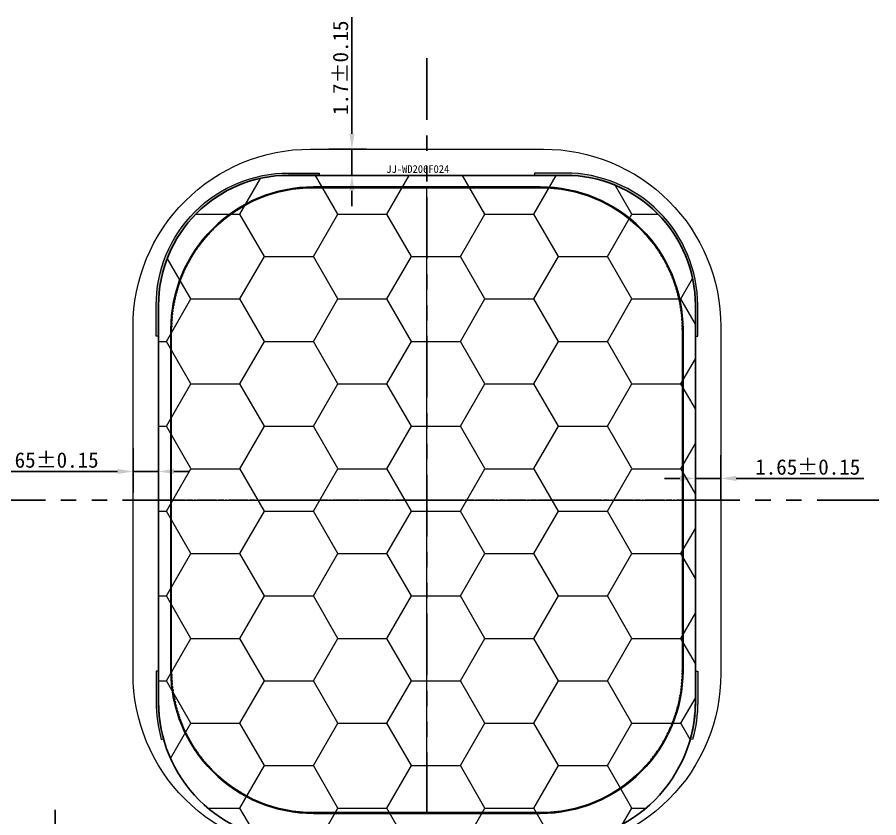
# Model space of a CAD drawing. Header units: inches. Extents: x 1765 to 5217, y -1519 to 441.
# Drawn here: x 4783.4 to 4839.2, y -1296.7 to -1244.8 of the extents above; entities that cross this region are included whole.
import ezdxf

# ---------------------------------------------------------------- set-up
doc = ezdxf.new("R2010")
doc.units = ezdxf.units.IN
doc.header["$MEASUREMENT"] = 0
for name, pattern in [('ACISOTGB', [9, 4, -1, 1, -1, 1, -1]), ('CENTER', [0.6, 0.375, -0.075, 0.075, -0.075]), ('DOT', [0.2, 0.1, -0.1])]:
    doc.linetypes.add(name, pattern=pattern)
doc.layers.add('AA', color=7, linetype='Continuous', lineweight=13)
doc.layers.add('DIM', color=3, linetype='Continuous', lineweight=15)
doc.layers.add('COVER LENS', color=6, linetype='Continuous')
doc.layers.add('LENS', color=6, linetype='Continuous')
doc.styles.add('Arial', font='')
doc.styles.add('宋体', font='')
doc.styles.get('Arial').set_extended_font_data('SimSun')
doc.styles.get('宋体').set_extended_font_data('SimSun')
doc.dimstyles.new('ISO-25$0', dxfattribs={"dimtxt": 2.5, "dimasz": 1, "dimexe": 1.5, "dimexo": 0.5, "dimgap": 0.2, "dimtad": 1, "dimzin": 9, "dimdsep": 46, "dimtxsty": 'Arial', "dimcen": 0.5, "dimadec": 0, "dimazin": 0, "dimtp": 1.2, "dimtm": 1.2, "dimtfac": 1, "dimtmove": 0, "dimatfit": 3, "dimfxl": 0, "dimtolj": 1, "dimarcsym": 0})

# ---------------------------------------------------------------- blocks, each defined once
blk = doc.blocks.new('FSDDDDD')
h = blk.add_hatch(color=256)
h.dxf.hatch_style = 1
edge = h.paths.add_edge_path()
edge.add_arc((3437.747, -1745.128), 9, 180, 195.4623, ccw=False)
edge.add_line((3428.747, -1745.128), (3428.747, -1743.128))
edge.add_line((3428.747, -1743.128), (3428.597, -1743.128))
edge.add_line((3428.597, -1743.128), (3428.597, -1745.128))
edge.add_arc((3437.747, -1745.128), 9.15, 180, 195.4623)
edge.add_line((3428.928, -1747.568), (3429.072, -1747.528))
h = blk.add_hatch(color=256)
h.dxf.hatch_style = 1
edge = h.paths.add_edge_path()
edge.add_arc((3454.534, -1745.128), 9, 344.5377, 360)
edge.add_line((3463.534, -1745.128), (3463.534, -1743.128))
edge.add_line((3463.534, -1743.128), (3463.684, -1743.128))
edge.add_line((3463.684, -1743.128), (3463.684, -1745.128))
edge.add_arc((3454.534, -1745.128), 9.15, 344.5377, 360, ccw=False)
edge.add_line((3463.353, -1747.568), (3463.208, -1747.528))
at = {"layer": 'COVER LENS'}
h = blk.add_hatch(color=0, dxfattribs=at)
h.dxf.hatch_style = 1
edge = h.paths.add_edge_path()
edge.add_line((3439.167, -1710.993), (3437.167, -1710.993))
edge.add_arc((3437.167, -1719.413), 8.42, 90, 180)
edge.add_line((3428.747, -1719.413), (3428.747, -1721.413))
edge.add_line((3428.747, -1721.413), (3428.597, -1721.413))
edge.add_line((3428.597, -1721.413), (3428.597, -1719.413))
edge.add_arc((3437.167, -1719.413), 8.57, 90, 180, ccw=False)
edge.add_line((3437.167, -1710.843), (3439.167, -1710.843))
edge.add_line((3439.167, -1710.843), (3439.167, -1710.993))
h = blk.add_hatch(color=0, dxfattribs=at)
h.dxf.hatch_style = 1
edge = h.paths.add_edge_path()
edge.add_line((3453.114, -1710.993), (3455.114, -1710.993))
edge.add_arc((3455.114, -1719.413), 8.42, 0, 90, ccw=False)
edge.add_line((3463.534, -1719.413), (3463.534, -1721.413))
edge.add_line((3463.534, -1721.413), (3463.684, -1721.413))
edge.add_line((3463.684, -1721.413), (3463.684, -1719.413))
edge.add_arc((3455.114, -1719.413), 8.57, 0, 90)
edge.add_line((3455.114, -1710.843), (3453.114, -1710.843))
edge.add_line((3453.114, -1710.843), (3453.114, -1710.993))
at = {"color": 1}
for p, q in [((3446.14, -1752.405), (3446.14, -1711.693)), ((3429.497, -1732.049), (3462.784, -1732.049))]:
    blk.add_line(p, q, dxfattribs=at)
for points in [[(3439.167, -1710.993), (3437.167, -1710.993, 0.414214), (3428.747, -1719.413), (3428.747, -1721.413), (3428.597, -1721.413), (3428.597, -1719.413, -0.414214), (3437.167, -1710.843), (3439.167, -1710.843)], [(3453.114, -1710.993), (3455.114, -1710.993, -0.414214), (3463.534, -1719.413), (3463.534, -1721.413), (3463.684, -1721.413), (3463.684, -1719.413, 0.414214), (3455.114, -1710.843), (3453.114, -1710.843)], [(3429.072, -1747.528, -0.06757), (3428.747, -1745.128), (3428.747, -1743.128), (3428.597, -1743.128), (3428.597, -1745.128, 0.06757), (3428.928, -1747.568)], [(3463.208, -1747.528, 0.06757), (3463.534, -1745.128), (3463.534, -1743.128), (3463.684, -1743.128), (3463.684, -1745.128, -0.06757), (3463.353, -1747.568)]]:
    blk.add_lwpolyline(points, format="xyb", close=True)
at = {"layer": 'LENS', "color": 5, "lineweight": 0}
blk.add_lwpolyline([(3465.185, -1743.304, -0.414214), (3453.685, -1754.804), (3438.595, -1754.804, -0.414214), (3427.095, -1743.304), (3427.095, -1720.794, -0.414214), (3438.595, -1709.294), (3453.685, -1709.294, -0.414214), (3465.185, -1720.794)], format="xyb", close=True, dxfattribs=at)
at = {"layer": 'LENS', "color": 6}
blk.add_lwpolyline([(3429.547, -1720.993, -0.414214), (3438.797, -1711.743), (3453.484, -1711.743, -0.414214), (3462.734, -1720.993), (3462.734, -1743.105, -0.414214), (3453.484, -1752.355), (3438.797, -1752.355, -0.414214), (3429.547, -1743.105)], format="xyb", close=True, dxfattribs=at)
at = {"insert": (3443.508, -1710.335), "char_height": 0.5, "width": 5.7553, "attachment_point": 1, "style": '宋体'}
blk.add_mtext('JJ-WD206F024', dxfattribs=at)
blk = doc.blocks.new('*D143')
at = {"layer": 'Defpoints', "color": 0, "transparency": 16777216}
for p in [(4790.921, -1274.22), (4790.921, -1276.08), (4792.573, -1276.08)]:
    blk.add_point(p, dxfattribs=at)
at = {"layer": 'DIM', "lineweight": -2, "transparency": 16777216}
for p, q in [((4790.921, -1275.58), (4790.921, -1272.72)), ((4792.573, -1275.58), (4792.573, -1272.72)), ((4789.921, -1274.22), (4781.66, -1274.22)), ((4792.573, -1274.22), (4790.921, -1274.22)), ((4793.573, -1274.22), (4794.573, -1274.22))]:
    blk.add_line(p, q, dxfattribs=at)
at = {"layer": 'DIM', "transparency": 16777216}
for points in [[(4789.921, -1274.054), (4789.921, -1274.387), (4790.921, -1274.22)], [(4793.573, -1274.054), (4793.573, -1274.387), (4792.573, -1274.22)]]:
    blk.add_solid(points, dxfattribs=at)
at = {"layer": 'DIM', "color": 1, "transparency": 16777216, "insert": (4785.291, -1273.484), "char_height": 1, "attachment_point": 5, "style": 'Arial'}
blk.add_mtext('\\A1;1.65±0.15', dxfattribs=at)
blk = doc.blocks.new('*D144')
at = {"layer": 'Defpoints', "color": 0, "transparency": 16777216}
for p in [(4829.011, -1274.672), (4827.36, -1276.514), (4829.011, -1276.514)]:
    blk.add_point(p, dxfattribs=at)
at = {"layer": 'DIM', "lineweight": -2, "transparency": 16777216}
for p, q in [((4827.36, -1276.014), (4827.36, -1273.172)), ((4829.011, -1276.014), (4829.011, -1273.172)), ((4826.36, -1274.672), (4825.36, -1274.672)), ((4827.36, -1274.672), (4829.011, -1274.672)), ((4830.011, -1274.672), (4838.273, -1274.672))]:
    blk.add_line(p, q, dxfattribs=at)
at = {"layer": 'DIM', "transparency": 16777216}
for points in [[(4826.36, -1274.505), (4826.36, -1274.838), (4827.36, -1274.672)], [(4830.011, -1274.505), (4830.011, -1274.838), (4829.011, -1274.672)]]:
    blk.add_solid(points, dxfattribs=at)
at = {"layer": 'DIM', "color": 1, "transparency": 16777216, "insert": (4834.642, -1273.936), "char_height": 1, "attachment_point": 5, "style": 'Arial'}
blk.add_mtext('\\A1;1.65±0.15', dxfattribs=at)
blk = doc.blocks.new('*D145')
at = {"layer": 'Defpoints', "color": 0, "transparency": 16777216}
for p in [(4805.106, -1253.325), (4806.542, -1253.325), (4806.542, -1255.025)]:
    blk.add_point(p, dxfattribs=at)
at = {"layer": 'DIM', "lineweight": -2, "transparency": 16777216}
for p, q in [((4805.106, -1252.325), (4805.106, -1244.775)), ((4806.042, -1253.325), (4803.606, -1253.325)), ((4805.106, -1255.025), (4805.106, -1253.325)), ((4806.042, -1255.025), (4803.606, -1255.025)), ((4805.106, -1256.025), (4805.106, -1257.025))]:
    blk.add_line(p, q, dxfattribs=at)
at = {"layer": 'DIM', "transparency": 16777216}
for points in [[(4804.939, -1252.325), (4805.272, -1252.325), (4805.106, -1253.325)], [(4804.939, -1256.025), (4805.272, -1256.025), (4805.106, -1255.025)]]:
    blk.add_solid(points, dxfattribs=at)
at = {"layer": 'DIM', "color": 1, "transparency": 16777216, "insert": (4804.37, -1248.05), "char_height": 1, "attachment_point": 5, "rotation": 90, "style": 'Arial'}
blk.add_mtext('\\A1;1.7±0.15', dxfattribs=at)
blk = doc.blocks.new('*D146')
at = {"layer": 'Defpoints', "color": 0, "transparency": 16777216}
for p in [(4804.385, -1298.16), (4785.879, -1298.835), (4804.385, -1298.835)]:
    blk.add_point(p, dxfattribs=at)
at = {"layer": 'DIM', "lineweight": -2, "transparency": 16777216}
for p, q in [((4785.879, -1297.16), (4785.879, -1296.16)), ((4803.885, -1298.16), (4784.379, -1298.16)), ((4785.879, -1298.16), (4785.879, -1298.835)), ((4803.885, -1298.835), (4784.379, -1298.835)), ((4785.879, -1299.835), (4785.879, -1308.191))]:
    blk.add_line(p, q, dxfattribs=at)
at = {"layer": 'DIM', "transparency": 16777216}
for points in [[(4785.712, -1297.16), (4786.045, -1297.16), (4785.879, -1298.16)], [(4785.712, -1299.835), (4786.045, -1299.835), (4785.879, -1298.835)]]:
    blk.add_solid(points, dxfattribs=at)
at = {"layer": 'DIM', "color": 1, "transparency": 16777216, "insert": (4785.143, -1304.513), "char_height": 1, "attachment_point": 5, "rotation": 90, "style": 'Arial'}
blk.add_mtext('\\A1;0.68±0.15', dxfattribs=at)

msp = doc.modelspace()

# ---------------------------------------------------------------- hatches: boundary and pattern name
at = {"layer": 'DIM'}
h = msp.add_hatch(dxfattribs=at)
h.set_pattern_fill('HONEY', color=256, style=0)
h.set_pattern_definition([(0, (6913.9786, -2365.6452), (4.7625, 2.74963), [3.175, -6.35]), (120, (6913.9786, -2365.6452), (-4.7624994, 2.749631), [3.175, -6.35]), (60, (6913.9786, -2365.6452), (6e-07, 5.499261), [-6.35, 3.175])])
edge = h.paths.add_edge_path()
edge.add_line((4827.36, -1263.445), (4827.36, -1289.16))
edge.add_arc((4818.36, -1289.16), 9, -90, 0, ccw=False)
edge.add_line((4818.36, -1298.16), (4801.573, -1298.16))
edge.add_arc((4801.573, -1289.16), 9, 180, 270, ccw=False)
edge.add_line((4792.573, -1289.16), (4792.573, -1263.445))
edge.add_arc((4800.993, -1263.445), 8.42, 90, 180, ccw=False)
edge.add_line((4800.993, -1255.025), (4818.94, -1255.025))
edge.add_arc((4818.94, -1263.445), 8.42, 0, 90, ccw=False)

# ---------------------------------------------------------------- linework, layer by layer
at = {"color": 1, "linetype": 'ACISOTGB'}
for p, q in [((4809.966, -1247.432), (4809.966, -1306.735)), ((4809.966, -1247.432), (4809.966, -1306.735)), ((4839.245, -1276.08), (4781.652, -1276.08))]:
    msp.add_line(p, q, dxfattribs=at)
at = {"color": 1, "linetype": 'CENTER'}
msp.add_line((4826.51, -1276.08), (4793.423, -1276.08), dxfattribs=at)
msp.add_lwpolyline([(4827.36, -1263.445), (4827.36, -1289.16, -0.414214), (4818.36, -1298.16), (4801.573, -1298.16, -0.414214), (4792.573, -1289.16), (4792.573, -1263.445, -0.414214), (4800.993, -1255.025), (4818.94, -1255.025, -0.414214)], format="xyb", close=True)
msp.add_lwpolyline([(4827.36, -1263.445), (4827.36, -1289.16, -0.414214), (4818.36, -1298.16), (4801.573, -1298.16, -0.414214), (4792.573, -1289.16), (4792.573, -1263.445, -0.414214), (4800.993, -1255.025), (4818.94, -1255.025, -0.414214)], format="xyb", close=True)
at = {"layer": 'AA', "color": 1, "linetype": 'DOT'}
msp.add_lwpolyline([(4793.423, -1265.025, -0.414214), (4802.623, -1255.825), (4817.31, -1255.825, -0.414214), (4826.51, -1265.025), (4826.51, -1287.136, -0.414214), (4817.31, -1296.336), (4802.623, -1296.336, -0.414214), (4793.423, -1287.136)], format="xyb", close=True, dxfattribs=at)
at = {"layer": 'AA', "color": 1, "linetype": 'ByBlock'}
msp.add_lwpolyline([(4793.423, -1265.025, -0.414214), (4802.623, -1255.825), (4817.31, -1255.825, -0.414214), (4826.51, -1265.025), (4826.51, -1287.136, -0.414214), (4817.31, -1296.336), (4802.623, -1296.336, -0.414214), (4793.423, -1287.136)], format="xyb", close=True, dxfattribs=at)

# ---------------------------------------------------------------- block references
at = {"layer": 'DIM'}
msp.add_blockref('FSDDDDD', (1363.826, 455.969), dxfattribs=at)

# ---------------------------------------------------------------- dimensions: what is measured, and where the dimension line sits
for base, p1, p2, picture, middle in [((4805.106, -1253.325), (4806.542, -1255.025), (4806.542, -1253.325), '*D145', (4804.37, -1248.05)), ((4785.8788, -1298.8352), (4804.3846, -1298.1595), (4804.3846, -1298.8352), '*D146', (4785.1427, -1304.513))]:
    dim = msp.add_linear_dim(base=base, p1=p1, p2=p2, angle=90, dimstyle='ISO-25$0', override={"dimtxt": 1, "dimgap": 0.2, "dimclrd": 256, "dimclre": 256, "dimclrt": 1, "dimtol": 1, "dimlim": 0, "dimtp": 0.15, "dimtm": 0.15, "dimfxl": 1.25}, dxfattribs=at)
    dim.commit()
    dim.dimension.update_dxf_attribs({"geometry": picture, "text_midpoint": middle})
for base, p1, p2, picture, middle in [((4790.921, -1274.22), (4792.573, -1276.08), (4790.921, -1276.08), '*D143', (4785.291, -1273.484)), ((4829.011, -1274.672), (4827.36, -1276.514), (4829.011, -1276.514), '*D144', (4834.642, -1273.936))]:
    dim = msp.add_linear_dim(base=base, p1=p1, p2=p2, dimstyle='ISO-25$0', override={"dimtxt": 1, "dimgap": 0.2, "dimclrd": 256, "dimclre": 256, "dimclrt": 1, "dimtol": 1, "dimlim": 0, "dimtp": 0.15, "dimtm": 0.15, "dimfxl": 1.25}, dxfattribs=at)
    dim.commit()
    dim.dimension.update_dxf_attribs({"geometry": picture, "text_midpoint": middle})

doc.saveas('drawing.dxf')
